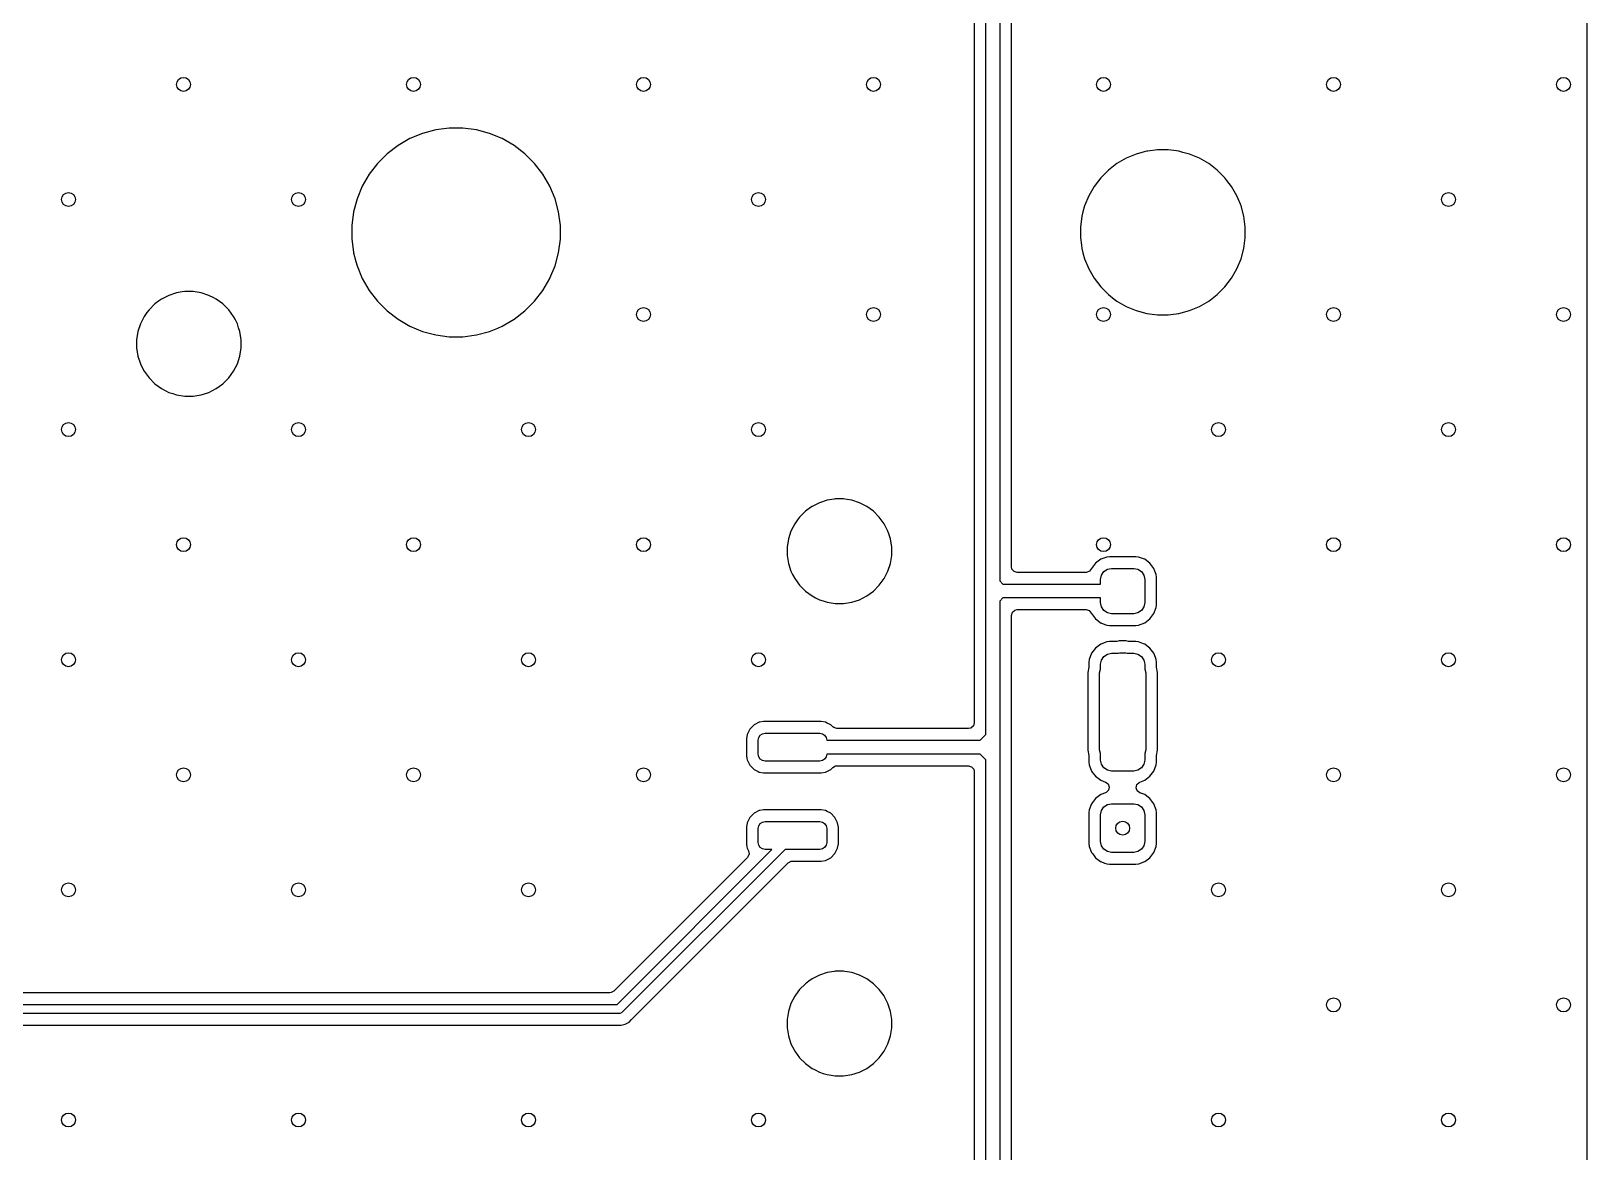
# Model space of a CAD drawing. Extents: x 117 to 217, y -143 to -43.
# Drawn here: x 183.52 to 217, y -91.21 to -67.11 of the extents above; entities that cross this region are included whole.
import ezdxf

# ---------------------------------------------------------------- set-up
doc = ezdxf.new("R2010")
doc.units = 0
doc.layers.add('BLACK', color=7, linetype='CONTINUOUS')

msp = doc.modelspace()

# ---------------------------------------------------------------- linework, layer by layer
at = {"layer": 'BLACK', "linetype": 'CONTINUOUS'}
for p, q in [((216.9995, -46.003246), (216.9995, -139.996753)), ((204.066, -78.994), (204.066, -55.804454)), ((204.366, -55.742322), (204.366, -78.931868)), ((204.6165, -71.317685), (204.6165, -55.689597)), ((203.8155, -55.959577), (203.8155, -81.9815)), ((191.941005, -69.304152), (191.669205, -69.416734)), ((192.225203, -69.228001), (191.941005, -69.304152)), ((192.516883, -69.189601), (192.225203, -69.228001)), ((192.516888, -69.1896), (192.516883, -69.189601)), ((192.516894, -69.1896), (192.516888, -69.1896)), ((192.811106, -69.1896), (192.516894, -69.1896)), ((192.811111, -69.1896), (192.811106, -69.1896)), ((192.811116, -69.189601), (192.811111, -69.1896)), ((193.102796, -69.228001), (192.811116, -69.189601)), ((193.386994, -69.304152), (193.102796, -69.228001)), ((193.658794, -69.416734), (193.386994, -69.304152)), ((191.414394, -69.563851), (191.18099, -69.742948)), ((191.41441, -69.56384), (191.414394, -69.563851)), ((191.669189, -69.416742), (191.41441, -69.56384)), ((191.669205, -69.416734), (191.669189, -69.416742)), ((193.65881, -69.416742), (193.658794, -69.416734)), ((193.913589, -69.56384), (193.65881, -69.416742)), ((193.913592, -69.563842), (193.913589, -69.56384)), ((193.913597, -69.563845), (193.913592, -69.563842)), ((193.913603, -69.563849), (193.913597, -69.563845)), ((193.913605, -69.563851), (193.913603, -69.563849)), ((194.147009, -69.742948), (193.913605, -69.563851)), ((190.972948, -69.95099), (190.793851, -70.184394)), ((190.972954, -69.950983), (190.972948, -69.95099)), ((191.180983, -69.742954), (190.972954, -69.950983)), ((191.18099, -69.742948), (191.180983, -69.742954)), ((194.147016, -69.742954), (194.147009, -69.742948)), ((194.355045, -69.950983), (194.147016, -69.742954)), ((194.35505, -69.950989), (194.355045, -69.950983)), ((194.534155, -70.184403), (194.35505, -69.950989)), ((206.886017, -69.955398), (206.701482, -70.096996)), ((206.886033, -69.955387), (206.886017, -69.955398)), ((207.087467, -69.839088), (206.886033, -69.955387)), ((207.087478, -69.839083), (207.087467, -69.839088)), ((207.302379, -69.750068), (207.087478, -69.839083)), ((207.470898, -69.704914), (207.302379, -69.750068)), ((207.52707, -69.689863), (207.470898, -69.704914)), ((207.552694, -69.686489), (207.52707, -69.689863)), ((207.757685, -69.6595), (207.552694, -69.686489)), ((207.757693, -69.6595), (207.757685, -69.6595)), ((207.990307, -69.6595), (207.757693, -69.6595)), ((207.990314, -69.6595), (207.990307, -69.6595)), ((208.16968, -69.683115), (207.990314, -69.6595)), ((208.22093, -69.689863), (208.16968, -69.683115)), ((208.305375, -69.71249), (208.22093, -69.689863)), ((208.44562, -69.750068), (208.305375, -69.71249)), ((208.660521, -69.839083), (208.44562, -69.750068)), ((208.660532, -69.839088), (208.660521, -69.839083)), ((208.861966, -69.955387), (208.660532, -69.839088)), ((208.861969, -69.955389), (208.861966, -69.955387)), ((208.861974, -69.955392), (208.861969, -69.955389)), ((208.86198, -69.955396), (208.861974, -69.955392)), ((208.861982, -69.955398), (208.86198, -69.955396)), ((209.046517, -70.096996), (208.861982, -69.955398)), ((190.79384, -70.18441), (190.646742, -70.439189)), ((190.793851, -70.184394), (190.79384, -70.18441)), ((194.534159, -70.18441), (194.534155, -70.184403)), ((194.681257, -70.439189), (194.534159, -70.18441)), ((206.536996, -70.261482), (206.395398, -70.446017)), ((206.537002, -70.261475), (206.536996, -70.261482)), ((206.701475, -70.097002), (206.537002, -70.261475)), ((206.701482, -70.096996), (206.701475, -70.097002)), ((209.046524, -70.097002), (209.046517, -70.096996)), ((209.210997, -70.261475), (209.046524, -70.097002)), ((209.211003, -70.261482), (209.210997, -70.261475)), ((209.252452, -70.3155), (209.211003, -70.261482)), ((190.646734, -70.439205), (190.534152, -70.711005)), ((190.646742, -70.439189), (190.646734, -70.439205)), ((194.681265, -70.439205), (194.681257, -70.439189)), ((194.793847, -70.711005), (194.681265, -70.439205)), ((206.395387, -70.446033), (206.279088, -70.647467)), ((206.395398, -70.446017), (206.395387, -70.446033)), ((209.352608, -70.446026), (209.252452, -70.3155)), ((209.352612, -70.446033), (209.352608, -70.446026)), ((209.468911, -70.647467), (209.352612, -70.446033)), ((190.534152, -70.711005), (190.458001, -70.995203)), ((194.79385, -70.711013), (194.793847, -70.711005)), ((194.869998, -70.9952), (194.79385, -70.711013)), ((206.190068, -70.862379), (206.154479, -70.995203)), ((206.279083, -70.647478), (206.190068, -70.862379)), ((206.279088, -70.647467), (206.279083, -70.647478)), ((209.468913, -70.647472), (209.468911, -70.647467)), ((209.468915, -70.647475), (209.468913, -70.647472)), ((209.49523, -70.711005), (209.468915, -70.647475)), ((209.543534, -70.827623), (209.49523, -70.711005)), ((209.557932, -70.862382), (209.543534, -70.827623)), ((209.618137, -71.08707), (209.557932, -70.862382)), ((190.419601, -71.286883), (190.4196, -71.2869)), ((190.4196, -71.2869), (190.4196, -71.581099)), ((190.458001, -70.995203), (190.419601, -71.286883)), ((194.9084, -71.286894), (194.869998, -70.9952)), ((194.9084, -71.581106), (194.9084, -71.286894)), ((206.1295, -71.089826), (206.0995, -71.317685)), ((206.129863, -71.08707), (206.1295, -71.089826)), ((206.154479, -70.995203), (206.129863, -71.08707)), ((209.6485, -71.317693), (209.618137, -71.08707)), ((190.4196, -71.581099), (190.419601, -71.581116)), ((190.419601, -71.581116), (190.456505, -71.861434)), ((194.869998, -71.8728), (194.9084, -71.581106)), ((204.6165, -78.6235), (204.6165, -71.317685)), ((206.0995, -71.317685), (206.0995, -71.550314)), ((206.0995, -71.550314), (206.120217, -71.707667)), ((209.618137, -71.78093), (209.6485, -71.550307)), ((209.6485, -71.550307), (209.6485, -71.317693)), ((190.456505, -71.861434), (190.458002, -71.8728)), ((190.458002, -71.8728), (190.507507, -72.057556)), ((194.79385, -72.156987), (194.869998, -71.8728)), ((206.120217, -71.707667), (206.129863, -71.78093)), ((206.129863, -71.78093), (206.15448, -71.8728)), ((206.15448, -71.8728), (206.190068, -72.00562)), ((209.557932, -72.005618), (209.618137, -71.78093)), ((190.507507, -72.057556), (190.534152, -72.156994)), ((190.534152, -72.156994), (190.646734, -72.428794)), ((194.684087, -72.421982), (194.793847, -72.156994)), ((194.793846, -72.156994), (194.79385, -72.156987)), ((194.793847, -72.156994), (194.793846, -72.156994)), ((206.190068, -72.00562), (206.279083, -72.220521)), ((206.279083, -72.220521), (206.279088, -72.220532)), ((206.279088, -72.220532), (206.395387, -72.421966)), ((209.352608, -72.421974), (209.468915, -72.220525)), ((209.468915, -72.220525), (209.557932, -72.005618)), ((190.646734, -72.428794), (190.646742, -72.42881)), ((190.646742, -72.42881), (190.79384, -72.683589)), ((194.534155, -72.683597), (194.681261, -72.428803)), ((194.681261, -72.428803), (194.684087, -72.421982)), ((206.395387, -72.421966), (206.395398, -72.421982)), ((206.395398, -72.421982), (206.536996, -72.606517)), ((206.536996, -72.606517), (206.537002, -72.606524)), ((206.537002, -72.606524), (206.701475, -72.770997)), ((209.046519, -72.771002), (209.211002, -72.606519)), ((209.211002, -72.606519), (209.352608, -72.421974)), ((186.181333, -72.973519), (186.056069, -73.098783)), ((186.181334, -72.973519), (186.181333, -72.973519)), ((186.181336, -72.973517), (186.181334, -72.973519)), ((186.25911, -72.917011), (186.181336, -72.973517)), ((186.324659, -72.869386), (186.25911, -72.917011)), ((186.482507, -72.788957), (186.324659, -72.869386)), ((186.48251, -72.788956), (186.482507, -72.788957)), ((186.650993, -72.734214), (186.48251, -72.788956)), ((186.767645, -72.715738), (186.650993, -72.734214)), ((186.825971, -72.7065), (186.767645, -72.715738)), ((187.003129, -72.7065), (186.825971, -72.7065)), ((187.090617, -72.720357), (187.003129, -72.7065)), ((187.178106, -72.734214), (187.090617, -72.720357)), ((187.346589, -72.788956), (187.178106, -72.734214)), ((187.346592, -72.788957), (187.346589, -72.788956)), ((187.447939, -72.840597), (187.346592, -72.788957)), ((187.50444, -72.869386), (187.447939, -72.840597)), ((187.647764, -72.973517), (187.50444, -72.869386)), ((187.773033, -73.098786), (187.647764, -72.973517)), ((190.79384, -72.683589), (190.793851, -72.683605)), ((190.793851, -72.683605), (190.972948, -72.917009)), ((190.972948, -72.917009), (190.972954, -72.917016)), ((190.972954, -72.917016), (191.180983, -73.125045)), ((194.147011, -73.12505), (194.35505, -72.917011)), ((194.35505, -72.917011), (194.534155, -72.683597)), ((206.701475, -72.770997), (206.701482, -72.771003)), ((206.701482, -72.771003), (206.829698, -72.869386)), ((206.829698, -72.869386), (206.886026, -72.912608)), ((206.886026, -72.912608), (206.886033, -72.912612)), ((206.886033, -72.912612), (207.087467, -73.028911)), ((208.660525, -73.028915), (208.861974, -72.912608)), ((208.861974, -72.912608), (209.046519, -72.771002)), ((185.951936, -73.242109), (185.871507, -73.399957)), ((186.011346, -73.160338), (185.951936, -73.242109)), ((186.056067, -73.098786), (186.011346, -73.160338)), ((186.056069, -73.098784), (186.056067, -73.098786)), ((186.056069, -73.098783), (186.056069, -73.098784)), ((187.877164, -73.24211), (187.773033, -73.098786)), ((187.908774, -73.304148), (187.877164, -73.24211)), ((187.957592, -73.399957), (187.908774, -73.304148)), ((191.180983, -73.125045), (191.180989, -73.12505)), ((191.180989, -73.12505), (191.414403, -73.304155)), ((191.414403, -73.304155), (191.41441, -73.304159)), ((191.41441, -73.304159), (191.669189, -73.451257)), ((193.658803, -73.451261), (193.913597, -73.304155)), ((193.913597, -73.304155), (194.147011, -73.12505)), ((207.087467, -73.028911), (207.087472, -73.028913)), ((207.087472, -73.028913), (207.087475, -73.028915)), ((207.087475, -73.028915), (207.194928, -73.073423)), ((207.194928, -73.073423), (207.302379, -73.117931)), ((207.302379, -73.117931), (207.30238, -73.117931)), ((207.30238, -73.117931), (207.302382, -73.117932)), ((207.302382, -73.117932), (207.52707, -73.178137)), ((207.52707, -73.178137), (207.757693, -73.2085)), ((207.757693, -73.2085), (207.7577, -73.2085)), ((207.7577, -73.2085), (207.9903, -73.2085)), ((207.9903, -73.2085), (207.990307, -73.2085)), ((207.990307, -73.2085), (208.22093, -73.178137)), ((208.22093, -73.178137), (208.445618, -73.117932)), ((208.445618, -73.117932), (208.660525, -73.028915)), ((185.816764, -73.568443), (185.78905, -73.743421)), ((185.871506, -73.39996), (185.816764, -73.568443)), ((185.871507, -73.399957), (185.871506, -73.39996)), ((187.957593, -73.39996), (187.957592, -73.399957)), ((187.984964, -73.484201), (187.957593, -73.39996)), ((188.012336, -73.568445), (187.984964, -73.484201)), ((188.04005, -73.743421), (188.012336, -73.568445)), ((191.669189, -73.451257), (191.669205, -73.451265)), ((191.669205, -73.451265), (191.941005, -73.563847)), ((191.941005, -73.563847), (191.941007, -73.563847)), ((191.941007, -73.563847), (191.941013, -73.56385)), ((191.941013, -73.56385), (192.2252, -73.639998)), ((192.2252, -73.639998), (192.516894, -73.6784)), ((192.811106, -73.6784), (193.1028, -73.639998)), ((193.1028, -73.639998), (193.386987, -73.56385)), ((193.386987, -73.56385), (193.561524, -73.491555)), ((193.561524, -73.491555), (193.658794, -73.451265)), ((193.658794, -73.451265), (193.658797, -73.451263)), ((193.658797, -73.451263), (193.658803, -73.451261)), ((185.78905, -73.743421), (185.78905, -73.920578)), ((185.78905, -73.920578), (185.816764, -74.095556)), ((188.012336, -74.095555), (188.04005, -73.920579)), ((188.04005, -73.920579), (188.04005, -73.743421)), ((192.516894, -73.6784), (192.516901, -73.6784)), ((192.516901, -73.6784), (192.811099, -73.6784)), ((192.811099, -73.6784), (192.811106, -73.6784)), ((185.816764, -74.095556), (185.871506, -74.264039)), ((185.871506, -74.264039), (185.871507, -74.264042)), ((185.871507, -74.264042), (185.923284, -74.365658)), ((187.877164, -74.42189), (187.957592, -74.264042)), ((187.957592, -74.264042), (188.012336, -74.095555)), ((185.923284, -74.365658), (185.951936, -74.42189)), ((185.951936, -74.42189), (186.056067, -74.565214)), ((186.056067, -74.565214), (186.181336, -74.690483)), ((187.647764, -74.690483), (187.773033, -74.565214)), ((187.773033, -74.565214), (187.877164, -74.42189)), ((186.181336, -74.690483), (186.32466, -74.794614)), ((186.32466, -74.794614), (186.402079, -74.834061)), ((186.402079, -74.834061), (186.482507, -74.875042)), ((186.482507, -74.875042), (186.48251, -74.875043)), ((186.48251, -74.875043), (186.566751, -74.902414)), ((186.566751, -74.902414), (186.650995, -74.929786)), ((186.650995, -74.929786), (186.825971, -74.9575)), ((186.825971, -74.9575), (186.825972, -74.9575)), ((186.825972, -74.9575), (187.003128, -74.9575)), ((187.003128, -74.9575), (187.003129, -74.9575)), ((187.003129, -74.9575), (187.178105, -74.929786)), ((187.178105, -74.929786), (187.346592, -74.875042)), ((187.346592, -74.875042), (187.50444, -74.794614)), ((187.50444, -74.794614), (187.647764, -74.690483)), ((200.324109, -77.329386), (200.292625, -77.352261)), ((200.481957, -77.248957), (200.324109, -77.329386)), ((200.48196, -77.248956), (200.481957, -77.248957)), ((200.650443, -77.194214), (200.48196, -77.248956)), ((200.797458, -77.170929), (200.650443, -77.194214)), ((200.825421, -77.1665), (200.797458, -77.170929)), ((201.002579, -77.1665), (200.825421, -77.1665)), ((201.030548, -77.17093), (201.002579, -77.1665)), ((201.177556, -77.194214), (201.030548, -77.17093)), ((201.346039, -77.248956), (201.177556, -77.194214)), ((201.346042, -77.248957), (201.346039, -77.248956)), ((201.50389, -77.329386), (201.346042, -77.248957)), ((201.647214, -77.433517), (201.50389, -77.329386)), ((200.010796, -77.620338), (199.951386, -77.702109)), ((200.055517, -77.558786), (200.010796, -77.620338)), ((200.055519, -77.558784), (200.055517, -77.558786)), ((200.180783, -77.433519), (200.055519, -77.558783)), ((200.055519, -77.558783), (200.055519, -77.558784)), ((200.180784, -77.433519), (200.180783, -77.433519)), ((200.180786, -77.433517), (200.180784, -77.433519)), ((200.292625, -77.352261), (200.180786, -77.433517)), ((201.772483, -77.558786), (201.647214, -77.433517)), ((201.876613, -77.702109), (201.772483, -77.558786)), ((199.870956, -77.85996), (199.816214, -78.028443)), ((199.870957, -77.859957), (199.870956, -77.85996)), ((199.951386, -77.702109), (199.870957, -77.859957)), ((201.957042, -77.859957), (201.876613, -77.702109)), ((201.957043, -77.85996), (201.957042, -77.859957)), ((201.976745, -77.920597), (201.957043, -77.85996)), ((202.011786, -78.028445), (201.976745, -77.920597)), ((199.816214, -78.028443), (199.7885, -78.203421)), ((199.7885, -78.203421), (199.7885, -78.380578)), ((202.0395, -78.203421), (202.011786, -78.028445)), ((202.0395, -78.380579), (202.0395, -78.203421)), ((199.7885, -78.380578), (199.816214, -78.555556)), ((199.816214, -78.555556), (199.870956, -78.724039)), ((201.957042, -78.724042), (202.011786, -78.555555)), ((202.011786, -78.555555), (202.0395, -78.380579)), ((204.627706, -78.675011), (204.6165, -78.6235)), ((204.673461, -78.727815), (204.627706, -78.675011)), ((206.33788, -78.666835), (206.296008, -78.722768)), ((206.339785, -78.661727), (206.33788, -78.666835)), ((206.339787, -78.661722), (206.339785, -78.661727)), ((206.423884, -78.549384), (206.339787, -78.661722)), ((206.536219, -78.465289), (206.423884, -78.549384)), ((206.6677, -78.416248), (206.536219, -78.465289)), ((206.604562, -78.730062), (206.681613, -78.678579)), ((206.725809, -78.41), (206.6677, -78.416248)), ((206.681613, -78.678579), (206.7725, -78.6605)), ((206.725826, -78.41), (206.725809, -78.41)), ((207.294174, -78.41), (206.725826, -78.41)), ((206.7725, -78.6605), (207.2475, -78.6605)), ((207.2475, -78.6605), (207.338387, -78.678579)), ((207.29419, -78.41), (207.294174, -78.41)), ((207.352299, -78.416248), (207.29419, -78.41)), ((207.338387, -78.678579), (207.415438, -78.730062)), ((207.457144, -78.455354), (207.352299, -78.416248)), ((207.483778, -78.465288), (207.457144, -78.455354)), ((207.48378, -78.465289), (207.483778, -78.465288)), ((207.528612, -78.498851), (207.48378, -78.465289)), ((207.596116, -78.549384), (207.528612, -78.498851)), ((207.680212, -78.661722), (207.596116, -78.549384)), ((207.702981, -78.722768), (207.680212, -78.661722)), ((199.870956, -78.724039), (199.870957, -78.724042)), ((199.870957, -78.724042), (199.906196, -78.793201)), ((199.906196, -78.793201), (199.951386, -78.88189)), ((199.951386, -78.88189), (200.055517, -79.025214)), ((201.772483, -79.025214), (201.876614, -78.88189)), ((201.876614, -78.88189), (201.957042, -78.724042)), ((204.066, -79.302), (204.066, -78.994)), ((204.366, -78.931868), (204.432132, -78.998)), ((204.432132, -78.998), (206.535, -78.998)), ((204.7405, -78.7475), (204.673461, -78.727815)), ((206.221699, -78.7475), (204.7405, -78.7475)), ((206.230543, -78.747184), (206.221699, -78.7475)), ((206.296008, -78.722768), (206.230543, -78.747184)), ((206.535, -78.898), (206.553079, -78.807113)), ((206.535, -78.998), (206.535, -78.898)), ((206.553079, -78.807113), (206.604562, -78.730062)), ((207.415438, -78.730062), (207.466921, -78.807113)), ((207.466921, -78.807113), (207.485, -78.898)), ((207.485, -78.898), (207.485, -79.398)), ((207.729251, -78.7932), (207.702981, -78.722768)), ((207.735499, -78.851309), (207.729251, -78.7932)), ((207.7355, -78.851326), (207.735499, -78.851309)), ((207.7355, -79.444673), (207.7355, -78.851326)), ((200.055517, -79.025214), (200.180786, -79.150483)), ((200.180786, -79.150483), (200.32411, -79.254614)), ((200.32411, -79.254614), (200.401529, -79.294061)), ((200.401529, -79.294061), (200.481957, -79.335042)), ((200.481957, -79.335042), (200.48196, -79.335043)), ((200.48196, -79.335043), (200.566201, -79.362414)), ((201.177555, -79.389786), (201.346042, -79.335042)), ((201.346042, -79.335042), (201.50389, -79.254614)), ((201.50389, -79.254614), (201.647214, -79.150483)), ((201.647214, -79.150483), (201.772483, -79.025214)), ((204.066, -79.502), (204.066, -79.302)), ((204.432132, -79.298), (204.366, -79.364132)), ((206.535, -79.298), (204.432132, -79.298)), ((206.535, -79.398), (206.535, -79.298)), ((200.566201, -79.362414), (200.650445, -79.389786)), ((200.650445, -79.389786), (200.825421, -79.4175)), ((200.825421, -79.4175), (200.825422, -79.4175)), ((200.825422, -79.4175), (201.002578, -79.4175)), ((201.002578, -79.4175), (201.002579, -79.4175)), ((201.002579, -79.4175), (201.177555, -79.389786)), ((204.066, -82.233868), (204.066, -79.502)), ((204.366, -79.364132), (204.366, -79.502)), ((204.366, -79.502), (204.366, -82.296)), ((204.6165, -79.6725), (204.636185, -79.605461)), ((204.6165, -80.899082), (204.6165, -79.6725)), ((204.636185, -79.605461), (204.688989, -79.559706)), ((204.688989, -79.559706), (204.7405, -79.5485)), ((204.7405, -79.5485), (206.221699, -79.5485)), ((206.221699, -79.5485), (206.288738, -79.568185)), ((206.288738, -79.568185), (206.334493, -79.620989)), ((206.334493, -79.620989), (206.33788, -79.629165)), ((206.33788, -79.629165), (206.339785, -79.634272)), ((206.339785, -79.634272), (206.339787, -79.634277)), ((206.339787, -79.634277), (206.339788, -79.634278)), ((206.339788, -79.634278), (206.423884, -79.746616)), ((206.553079, -79.488887), (206.535, -79.398)), ((206.604562, -79.565938), (206.553079, -79.488887)), ((206.681613, -79.617421), (206.604562, -79.565938)), ((206.7725, -79.6355), (206.681613, -79.617421)), ((207.2475, -79.6355), (206.7725, -79.6355)), ((207.338387, -79.617421), (207.2475, -79.6355)), ((207.415438, -79.565938), (207.338387, -79.617421)), ((207.466921, -79.488887), (207.415438, -79.565938)), ((207.485, -79.398), (207.466921, -79.488887)), ((207.596116, -79.746616), (207.680212, -79.634278)), ((207.680212, -79.634278), (207.729251, -79.502799)), ((207.729251, -79.502799), (207.735499, -79.44469)), ((207.735499, -79.44469), (207.7355, -79.444673)), ((206.423884, -79.746616), (206.471779, -79.78247)), ((206.471779, -79.78247), (206.533416, -79.828612)), ((206.533416, -79.828612), (206.536222, -79.830712)), ((206.536222, -79.830712), (206.628594, -79.865165)), ((206.628594, -79.865165), (206.6677, -79.879751)), ((206.6677, -79.879751), (206.725809, -79.885999)), ((206.725809, -79.885999), (206.725826, -79.886)), ((206.725826, -79.886), (207.294174, -79.886)), ((207.294174, -79.886), (207.29419, -79.885999)), ((207.29419, -79.885999), (207.352299, -79.879751)), ((207.352299, -79.879751), (207.483778, -79.830712)), ((207.483778, -79.830712), (207.596116, -79.746616)), ((206.536219, -80.290289), (206.423884, -80.374384)), ((206.6677, -80.241248), (206.536219, -80.290289)), ((206.725809, -80.235), (206.6677, -80.241248)), ((206.861029, -80.235), (206.725809, -80.235)), ((206.885221, -80.232617), (206.861029, -80.235)), ((206.93608, -80.2225), (206.885221, -80.232617)), ((206.936082, -80.2225), (206.93608, -80.2225)), ((207.083918, -80.2225), (206.936082, -80.2225)), ((207.08392, -80.2225), (207.083918, -80.2225)), ((207.134779, -80.232617), (207.08392, -80.2225)), ((207.158971, -80.235), (207.134779, -80.232617)), ((207.294174, -80.235), (207.158971, -80.235)), ((207.29419, -80.235), (207.294174, -80.235)), ((207.352299, -80.241248), (207.29419, -80.235)), ((207.457144, -80.280354), (207.352299, -80.241248)), ((207.483778, -80.290288), (207.457144, -80.280354)), ((207.48378, -80.290289), (207.483778, -80.290288)), ((207.528612, -80.323851), (207.48378, -80.290289)), ((207.596116, -80.374384), (207.528612, -80.323851)), ((206.290748, -80.6182), (206.2845, -80.676309)), ((206.2845, -80.676309), (206.2845, -80.761188)), ((206.339789, -80.486719), (206.290748, -80.6182)), ((206.423884, -80.374384), (206.339789, -80.486719)), ((206.535, -80.723), (206.553079, -80.632113)), ((206.553079, -80.632113), (206.604562, -80.555062)), ((206.604562, -80.555062), (206.681613, -80.503579)), ((206.681613, -80.503579), (206.7725, -80.4855)), ((206.7725, -80.4855), (206.914051, -80.4855)), ((206.914051, -80.4855), (206.944737, -80.477278)), ((206.944737, -80.477278), (207.075263, -80.477278)), ((207.075263, -80.477278), (207.105949, -80.4855)), ((207.105949, -80.4855), (207.2475, -80.4855)), ((207.2475, -80.4855), (207.338387, -80.503579)), ((207.338387, -80.503579), (207.415438, -80.555062)), ((207.415438, -80.555062), (207.466921, -80.632113)), ((207.466921, -80.632113), (207.485, -80.723)), ((207.680212, -80.486722), (207.596116, -80.374384)), ((207.714622, -80.578979), (207.680212, -80.486722)), ((207.729251, -80.6182), (207.714622, -80.578979)), ((207.735499, -80.676309), (207.729251, -80.6182)), ((207.7355, -80.676326), (207.735499, -80.676309)), ((207.7355, -80.761188), (207.7355, -80.676326)), ((204.6165, -95.193685), (204.6165, -80.899082)), ((206.282229, -80.784816), (206.2595, -80.899082)), ((206.2595, -80.899082), (206.2595, -80.904647)), ((206.2595, -80.904647), (206.2595, -82.57092)), ((206.282328, -80.784296), (206.282229, -80.784816)), ((206.282414, -80.78236), (206.282328, -80.784296)), ((206.2845, -80.761188), (206.282414, -80.78236)), ((206.51, -80.973), (206.514278, -80.907737)), ((206.51, -82.497), (206.51, -80.973)), ((206.514278, -80.907737), (206.535, -80.830399)), ((206.535, -80.830399), (206.535, -80.723)), ((207.485, -80.723), (207.485, -80.830399)), ((207.485, -80.830399), (207.505722, -80.907737)), ((207.505722, -80.907737), (207.51, -80.973)), ((207.51, -80.973), (207.51, -82.497)), ((207.737883, -80.78538), (207.7355, -80.761188)), ((207.7605, -80.899079), (207.737883, -80.78538)), ((207.7605, -82.57092), (207.7605, -80.899079)), ((199.189696, -81.970354), (199.076658, -82.02795)), ((199.202519, -81.968323), (199.189696, -81.970354)), ((199.283482, -81.9555), (199.202519, -81.968323)), ((200.521524, -81.9555), (199.283482, -81.9555)), ((200.615301, -81.970352), (200.521524, -81.9555)), ((200.651517, -81.988805), (200.615301, -81.970352)), ((200.728342, -82.02795), (200.651517, -81.988805)), ((203.8155, -81.9815), (203.795815, -82.048539)), ((198.929352, -82.230698), (198.9145, -82.324475)), ((198.9145, -82.324475), (198.9145, -82.687517)), ((198.986951, -82.117657), (198.929352, -82.230698)), ((198.986954, -82.117652), (198.986951, -82.117657)), ((199.076652, -82.027954), (198.986954, -82.117652)), ((199.076657, -82.027951), (199.076652, -82.027954)), ((199.076658, -82.02795), (199.076657, -82.027951)), ((199.165, -82.356), (199.176418, -82.298597)), ((199.165, -82.656), (199.165, -82.356)), ((199.176418, -82.298597), (199.208934, -82.249934)), ((199.208934, -82.249934), (199.257597, -82.217418)), ((199.257597, -82.217418), (199.315, -82.206)), ((199.315, -82.206), (200.49, -82.206)), ((200.49, -82.206), (200.547403, -82.217418)), ((200.547403, -82.217418), (200.596066, -82.249934)), ((200.596066, -82.249934), (200.628582, -82.298597)), ((200.628582, -82.298597), (200.64, -82.356)), ((200.64, -82.356), (203.943868, -82.356)), ((200.728344, -82.027952), (200.728342, -82.02795)), ((200.728346, -82.027953), (200.728344, -82.027952)), ((200.769572, -82.06918), (200.728346, -82.027953)), ((200.790215, -82.085815), (200.769572, -82.06918)), ((200.857254, -82.1055), (200.790215, -82.085815)), ((203.6915, -82.1055), (200.857254, -82.1055)), ((203.743011, -82.094294), (203.6915, -82.1055)), ((203.795815, -82.048539), (203.743011, -82.094294)), ((203.943868, -82.356), (204.066, -82.233868)), ((204.366, -82.296), (204.366, -82.804)), ((198.9145, -82.687517), (198.924598, -82.751273)), ((199.176418, -82.713403), (199.165, -82.656)), ((200.64, -82.656), (200.628582, -82.713403)), ((203.943868, -82.656), (200.64, -82.656)), ((204.066, -82.778132), (203.943868, -82.656)), ((206.2595, -82.57092), (206.282117, -82.684618)), ((206.282117, -82.684618), (206.2845, -82.70881)), ((206.514278, -82.562263), (206.51, -82.497)), ((206.535, -82.6396), (206.514278, -82.562263)), ((206.535, -82.7845), (206.535, -82.6396)), ((207.505722, -82.562263), (207.485, -82.6396)), ((207.485, -82.6396), (207.485, -82.7845)), ((207.51, -82.497), (207.505722, -82.562263)), ((207.7355, -82.70881), (207.737883, -82.684618)), ((207.737883, -82.684618), (207.7605, -82.57092)), ((198.924598, -82.751273), (198.929354, -82.781304)), ((198.929354, -82.781304), (198.98695, -82.894342)), ((198.98695, -82.894342), (198.986952, -82.894344)), ((198.986952, -82.894344), (198.986954, -82.894347)), ((198.986954, -82.894347), (199.076652, -82.984045)), ((199.076652, -82.984045), (199.076654, -82.984046)), ((199.076654, -82.984046), (199.076658, -82.98405)), ((199.076658, -82.98405), (199.167821, -83.0305)), ((199.167821, -83.0305), (199.189698, -83.041647)), ((199.208934, -82.762066), (199.176418, -82.713403)), ((199.257597, -82.794582), (199.208934, -82.762066)), ((199.315, -82.806), (199.257597, -82.794582)), ((200.49, -82.806), (199.315, -82.806)), ((200.547403, -82.794582), (200.49, -82.806)), ((200.596066, -82.762066), (200.547403, -82.794582)), ((200.628582, -82.713403), (200.596066, -82.762066)), ((200.615304, -83.041646), (200.728342, -82.98405)), ((200.728342, -82.98405), (200.769572, -82.94282)), ((200.769572, -82.94282), (200.830895, -82.909334)), ((200.830895, -82.909334), (200.857254, -82.9065)), ((200.857254, -82.9065), (203.6915, -82.9065)), ((203.6915, -82.9065), (203.758539, -82.926185)), ((203.758539, -82.926185), (203.804294, -82.978989)), ((203.804294, -82.978989), (203.8155, -83.0305)), ((203.8155, -83.0305), (203.8155, -119.8275)), ((204.066, -82.804), (204.066, -82.778132)), ((204.066, -116.586), (204.066, -82.804)), ((204.366, -82.804), (204.366, -116.586)), ((206.2845, -82.70881), (206.2845, -82.83119)), ((206.2845, -82.83119), (206.290748, -82.889299)), ((206.290748, -82.889299), (206.339789, -83.02078)), ((206.339789, -83.02078), (206.35541, -83.041647)), ((206.553079, -82.875387), (206.535, -82.7845)), ((206.604562, -82.952438), (206.553079, -82.875387)), ((206.681613, -83.003921), (206.604562, -82.952438)), ((206.7725, -83.022), (206.681613, -83.003921)), ((207.2475, -83.022), (206.7725, -83.022)), ((207.338387, -83.003921), (207.2475, -83.022)), ((207.415438, -82.952438), (207.338387, -83.003921)), ((207.466921, -82.875387), (207.415438, -82.952438)), ((207.485, -82.7845), (207.466921, -82.875387)), ((207.596116, -83.133116), (207.680212, -83.020778)), ((207.680212, -83.020778), (207.729251, -82.889299)), ((207.729251, -82.889299), (207.735499, -82.83119)), ((207.735499, -82.83119), (207.7355, -82.831173)), ((207.7355, -82.831173), (207.7355, -82.70881)), ((199.189698, -83.041647), (199.283475, -83.056499)), ((199.283475, -83.056499), (199.283481, -83.0565)), ((199.283481, -83.0565), (200.521518, -83.056499)), ((200.521518, -83.056499), (200.615304, -83.041646)), ((206.35541, -83.041647), (206.423884, -83.133116)), ((206.423884, -83.133116), (206.536222, -83.217212)), ((206.536222, -83.217212), (206.536221, -83.217212)), ((206.536221, -83.217212), (206.639729, -83.255819)), ((206.639729, -83.255819), (206.695663, -83.29769)), ((206.695663, -83.29769), (206.720079, -83.363155)), ((206.720079, -83.363155), (206.705227, -83.431428)), ((207.29992, -83.380846), (207.314772, -83.312573)), ((207.314772, -83.312573), (207.364177, -83.263168)), ((207.364177, -83.263168), (207.380268, -83.255819)), ((207.380268, -83.255819), (207.483778, -83.217212)), ((207.483778, -83.217212), (207.596116, -83.133116)), ((206.423884, -83.610884), (206.339789, -83.723219)), ((206.536222, -83.526787), (206.423884, -83.610884)), ((206.639729, -83.488181), (206.536222, -83.526787)), ((206.655821, -83.480833), (206.639729, -83.488181)), ((206.705227, -83.431428), (206.655821, -83.480833)), ((207.324337, -83.44631), (207.29992, -83.380846)), ((207.380268, -83.488181), (207.324337, -83.44631)), ((207.483778, -83.526788), (207.380268, -83.488181)), ((207.48378, -83.526789), (207.483778, -83.526788)), ((207.528612, -83.560351), (207.48378, -83.526789)), ((207.596116, -83.610884), (207.528612, -83.560351)), ((207.680212, -83.723222), (207.596116, -83.610884)), ((198.986951, -84.017657), (198.929352, -84.130698)), ((198.986954, -84.017652), (198.986951, -84.017657)), ((199.076652, -83.927954), (198.986954, -84.017652)), ((199.076657, -83.927951), (199.076652, -83.927954)), ((199.076658, -83.92795), (199.076657, -83.927951)), ((199.189696, -83.870354), (199.076658, -83.92795)), ((199.202519, -83.868323), (199.189696, -83.870354)), ((199.283482, -83.8555), (199.202519, -83.868323)), ((200.521524, -83.8555), (199.283482, -83.8555)), ((200.615301, -83.870352), (200.521524, -83.8555)), ((200.651517, -83.888805), (200.615301, -83.870352)), ((200.728342, -83.92795), (200.651517, -83.888805)), ((200.728344, -83.927952), (200.728342, -83.92795)), ((200.728347, -83.927954), (200.728344, -83.927952)), ((200.818045, -84.017652), (200.728347, -83.927954)), ((200.818046, -84.017654), (200.818045, -84.017652)), ((200.81805, -84.017658), (200.818046, -84.017654)), ((200.875646, -84.130696), (200.81805, -84.017658)), ((206.290748, -83.8547), (206.2845, -83.912809)), ((206.2845, -83.912809), (206.2845, -84.58119)), ((206.339789, -83.723219), (206.290748, -83.8547)), ((206.535, -83.9595), (206.553079, -83.868613)), ((206.535, -84.5345), (206.535, -83.9595)), ((206.553079, -83.868613), (206.604562, -83.791562)), ((206.604562, -83.791562), (206.681613, -83.740079)), ((206.681613, -83.740079), (206.7725, -83.722)), ((206.7725, -83.722), (207.2475, -83.722)), ((207.2475, -83.722), (207.338387, -83.740079)), ((207.338387, -83.740079), (207.415438, -83.791562)), ((207.415438, -83.791562), (207.466921, -83.868613)), ((207.466921, -83.868613), (207.485, -83.9595)), ((207.485, -83.9595), (207.485, -84.5345)), ((207.714665, -83.815594), (207.680212, -83.723222)), ((207.729251, -83.8547), (207.714665, -83.815594)), ((207.735499, -83.912809), (207.729251, -83.8547)), ((207.7355, -83.912826), (207.735499, -83.912809)), ((207.7355, -84.581173), (207.7355, -83.912826)), ((198.929352, -84.130698), (198.9145, -84.224475)), ((198.9145, -84.224475), (198.9145, -84.587517)), ((199.165, -84.256), (199.176418, -84.198597)), ((199.165, -84.556), (199.165, -84.256)), ((199.176418, -84.198597), (199.208934, -84.149934)), ((199.208934, -84.149934), (199.257597, -84.117418)), ((199.257597, -84.117418), (199.315, -84.106)), ((199.315, -84.106), (200.49, -84.106)), ((200.49, -84.106), (200.547403, -84.117418)), ((200.547403, -84.117418), (200.596066, -84.149934)), ((200.596066, -84.149934), (200.628582, -84.198597)), ((200.628582, -84.198597), (200.64, -84.256)), ((200.64, -84.256), (200.64, -84.556)), ((200.890499, -84.224482), (200.875646, -84.130696)), ((200.8905, -84.587519), (200.890499, -84.224482)), ((198.9145, -84.587517), (198.924521, -84.650788)), ((198.924521, -84.650788), (198.929354, -84.681304)), ((198.929354, -84.681304), (198.956691, -84.734956)), ((199.176418, -84.613403), (199.165, -84.556)), ((199.208934, -84.662066), (199.176418, -84.613403)), ((199.257597, -84.694582), (199.208934, -84.662066)), ((199.315, -84.706), (199.257597, -84.694582)), ((200.547403, -84.694582), (200.49, -84.706)), ((200.596066, -84.662066), (200.547403, -84.694582)), ((200.628582, -84.613403), (200.596066, -84.662066)), ((200.64, -84.556), (200.628582, -84.613403)), ((200.81805, -84.794342), (200.875646, -84.681304)), ((200.875646, -84.681302), (200.875647, -84.681301)), ((200.875646, -84.681304), (200.875646, -84.681302)), ((200.875647, -84.681301), (200.890499, -84.587524)), ((200.890499, -84.587524), (200.8905, -84.587519)), ((206.2845, -84.58119), (206.290748, -84.639299)), ((206.290748, -84.639299), (206.339789, -84.77078)), ((206.553079, -84.625387), (206.535, -84.5345)), ((206.604562, -84.702438), (206.553079, -84.625387)), ((206.681613, -84.753921), (206.604562, -84.702438)), ((207.415438, -84.702438), (207.338387, -84.753921)), ((207.466921, -84.625387), (207.415438, -84.702438)), ((207.485, -84.5345), (207.466921, -84.625387)), ((207.680212, -84.770778), (207.729251, -84.639299)), ((207.729251, -84.639299), (207.735499, -84.58119)), ((207.735499, -84.58119), (207.7355, -84.581173)), ((198.933887, -84.87893), (196.061637, -87.751181)), ((196.129078, -88.038), (199.461078, -84.706)), ((199.743922, -84.706), (196.241211, -88.208711)), ((198.119617, -86.684565), (199.811363, -84.992818)), ((198.943311, -84.868364), (198.933887, -84.87893)), ((198.969587, -84.803623), (198.943311, -84.868364)), ((198.956691, -84.734956), (198.969587, -84.803623)), ((199.461078, -84.706), (199.315, -84.706)), ((200.49, -84.706), (199.743922, -84.706)), ((199.811363, -84.992818), (199.872686, -84.959333)), ((199.872686, -84.959333), (199.899044, -84.956499)), ((199.899044, -84.956499), (200.521517, -84.956499)), ((200.521517, -84.956499), (200.521518, -84.956499)), ((200.521518, -84.956499), (200.615304, -84.941646)), ((200.615304, -84.941646), (200.728342, -84.88405)), ((200.728342, -84.88405), (200.81805, -84.794342)), ((206.339789, -84.77078), (206.364376, -84.803623)), ((206.364376, -84.803623), (206.423884, -84.883116)), ((206.423884, -84.883116), (206.502069, -84.941645)), ((206.502069, -84.941645), (206.533941, -84.965505)), ((206.533941, -84.965505), (206.536222, -84.967212)), ((206.536222, -84.967212), (206.621725, -84.999103)), ((206.621725, -84.999103), (206.6677, -85.016251)), ((206.6677, -85.016251), (206.725809, -85.022499)), ((206.7725, -84.772), (206.681613, -84.753921)), ((206.725809, -85.022499), (206.725826, -85.0225)), ((206.725826, -85.0225), (207.294174, -85.0225)), ((207.2475, -84.772), (206.7725, -84.772)), ((207.338387, -84.753921), (207.2475, -84.772)), ((207.294174, -85.0225), (207.29419, -85.022499)), ((207.29419, -85.022499), (207.352299, -85.016251)), ((207.352299, -85.016251), (207.355034, -85.015231)), ((207.355034, -85.015231), (207.483778, -84.967212)), ((207.483778, -84.967212), (207.596116, -84.883116)), ((207.596116, -84.883116), (207.680212, -84.770778)), ((196.440761, -88.363421), (198.119617, -86.684565)), ((200.650443, -87.354214), (200.48196, -87.408956)), ((200.797458, -87.330929), (200.650443, -87.354214)), ((200.825421, -87.3265), (200.797458, -87.330929)), ((201.002579, -87.3265), (200.825421, -87.3265)), ((201.030548, -87.33093), (201.002579, -87.3265)), ((201.177556, -87.354214), (201.030548, -87.33093)), ((201.346039, -87.408956), (201.177556, -87.354214)), ((200.055517, -87.718786), (200.019895, -87.767815)), ((200.055519, -87.718784), (200.055517, -87.718786)), ((200.180783, -87.593519), (200.055519, -87.718783)), ((200.055519, -87.718783), (200.055519, -87.718784)), ((200.180784, -87.593519), (200.180783, -87.593519)), ((200.180786, -87.593517), (200.180784, -87.593519)), ((200.256907, -87.538212), (200.180786, -87.593517)), ((200.324109, -87.489386), (200.256907, -87.538212)), ((200.481957, -87.408957), (200.324109, -87.489386)), ((200.48196, -87.408956), (200.481957, -87.408957)), ((201.346042, -87.408957), (201.346039, -87.408956)), ((201.50389, -87.489386), (201.346042, -87.408957)), ((201.647214, -87.593517), (201.50389, -87.489386)), ((201.772483, -87.718786), (201.647214, -87.593517)), ((201.873286, -87.85753), (201.772483, -87.718786)), ((141.674724, -88.038), (196.129078, -88.038)), ((195.973956, -87.7875), (183.281696, -87.7875)), ((196.000314, -87.784666), (195.973956, -87.7875)), ((196.061637, -87.751181), (196.000314, -87.784666)), ((199.870956, -88.01996), (199.816214, -88.188443)), ((199.870957, -88.019957), (199.870956, -88.01996)), ((199.951386, -87.862109), (199.870957, -88.019957)), ((200.019895, -87.767815), (199.951386, -87.862109)), ((201.876613, -87.862109), (201.873286, -87.85753)), ((201.957042, -88.019957), (201.876613, -87.862109)), ((201.957042, -88.019958), (201.957042, -88.019957)), ((202.011786, -88.188445), (201.957042, -88.019958)), ((196.1705, -88.238), (141.716146, -88.238)), ((196.190009, -88.236079), (196.1705, -88.238)), ((196.226057, -88.221147), (196.190009, -88.236079)), ((196.241211, -88.208711), (196.226057, -88.221147)), ((196.385712, -88.41847), (196.440761, -88.363421)), ((199.816214, -88.188443), (199.7885, -88.363421)), ((199.7885, -88.363421), (199.7885, -88.540578)), ((202.0395, -88.363421), (202.011786, -88.188445)), ((202.0395, -88.540579), (202.0395, -88.363421)), ((141.871268, -88.4885), (196.216642, -88.4885)), ((196.216642, -88.4885), (196.216644, -88.4885)), ((196.216644, -88.4885), (196.305788, -88.464614)), ((196.305788, -88.464614), (196.385712, -88.41847)), ((199.7885, -88.540578), (199.816214, -88.715556)), ((199.816214, -88.715556), (199.870956, -88.884039)), ((201.957042, -88.884042), (202.011786, -88.715555)), ((202.011786, -88.715555), (202.0395, -88.540579)), ((199.870956, -88.884039), (199.870957, -88.884042)), ((199.870957, -88.884042), (199.938359, -89.016323)), ((199.938359, -89.016323), (199.951386, -89.04189)), ((199.951386, -89.04189), (200.055517, -89.185214)), ((201.772483, -89.185214), (201.876614, -89.04189)), ((201.876614, -89.04189), (201.957042, -88.884042)), ((200.055517, -89.185214), (200.180786, -89.310483)), ((200.180786, -89.310483), (200.32411, -89.414614)), ((201.50389, -89.414614), (201.647214, -89.310483)), ((201.647214, -89.310483), (201.772483, -89.185214)), ((200.32411, -89.414614), (200.378097, -89.442122)), ((200.378097, -89.442122), (200.481957, -89.495042)), ((200.481957, -89.495042), (200.48196, -89.495043)), ((200.48196, -89.495043), (200.564087, -89.521727)), ((200.564087, -89.521727), (200.650445, -89.549786)), ((200.650445, -89.549786), (200.825421, -89.5775)), ((200.825421, -89.5775), (200.825422, -89.5775)), ((200.825422, -89.5775), (201.002578, -89.5775)), ((201.002578, -89.5775), (201.002579, -89.5775)), ((201.002579, -89.5775), (201.177555, -89.549786)), ((201.177555, -89.549786), (201.346042, -89.495042)), ((201.346042, -89.495042), (201.50389, -89.414614))]:
    msp.add_line(p, q, dxfattribs=at)
at = {"layer": 'BLACK'}
for centre in [(186.798984, -68.25127), (191.74873, -68.25127), (196.698476, -68.25127), (201.648222, -68.25127), (206.597968, -68.25127), (211.547714, -68.25127), (216.49746, -68.25127), (184.324111, -70.726143), (189.273857, -70.726143), (199.173349, -70.726143), (214.022587, -70.726143), (196.698476, -73.201016), (201.648222, -73.201016), (206.597968, -73.201016), (211.547714, -73.201016), (216.49746, -73.201016), (184.324111, -75.675889), (189.273857, -75.675889), (194.223603, -75.675889), (199.173349, -75.675889), (209.072841, -75.675889), (214.022587, -75.675889), (186.798984, -78.150762), (191.74873, -78.150762), (196.698476, -78.150762), (206.597968, -78.150762), (211.547714, -78.150762), (216.49746, -78.150762), (184.324111, -80.625635), (189.273857, -80.625635), (194.223603, -80.625635), (199.173349, -80.625635), (209.072841, -80.625635), (214.022587, -80.625635), (186.798984, -83.100508), (191.74873, -83.100508), (196.698476, -83.100508), (211.547714, -83.100508), (216.49746, -83.100508), (207.01, -84.247), (184.324111, -85.575381), (189.273857, -85.575381), (194.223603, -85.575381), (209.072841, -85.575381), (214.022587, -85.575381), (211.547714, -88.050254), (216.49746, -88.050254), (184.324111, -90.525127), (189.273857, -90.525127), (194.223603, -90.525127), (199.173349, -90.525127), (209.072841, -90.525127), (214.022587, -90.525127)]:
    msp.add_circle(centre, 0.15, dxfattribs=at)

doc.saveas('drawing.dxf')
